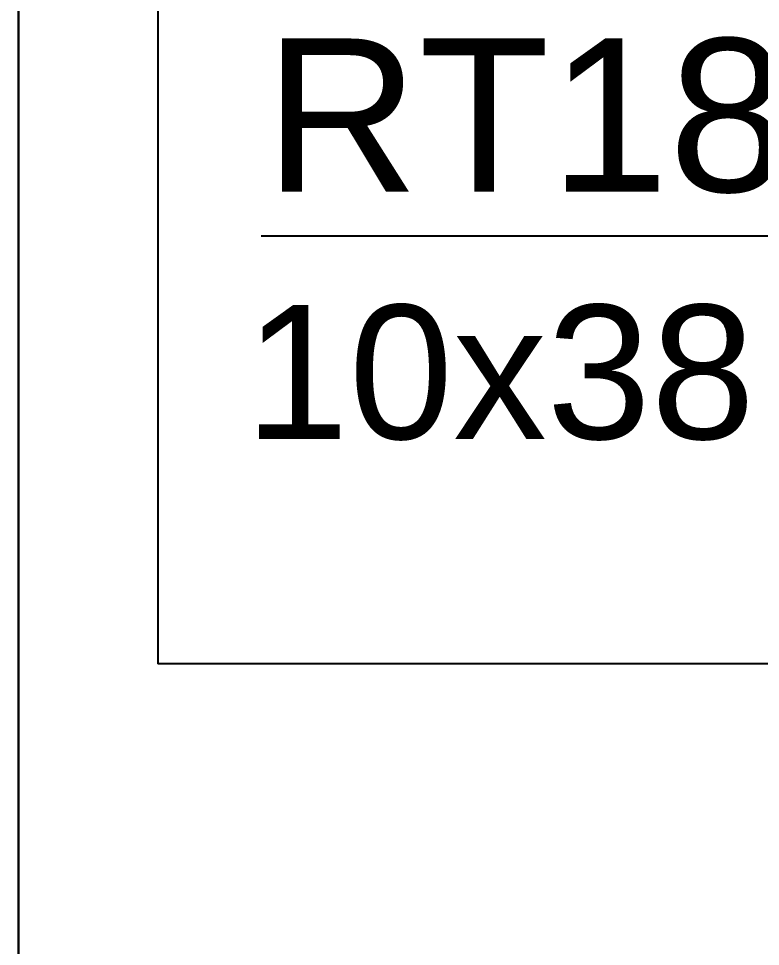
# Model space of a CAD drawing. Header units: millimetres. Extents: x -208796 to -83323, y 30910 to 103951.
# Drawn here: x -100260.13 to -100250.3, y 36514.77 to 36527.07 of the extents above; entities that cross this region are included whole.
import ezdxf

# ---------------------------------------------------------------- set-up
doc = ezdxf.new("R2010")
doc.units = ezdxf.units.MM
doc.header["$LTSCALE"] = 3
doc.layers.add('DUT', color=7, linetype='Continuous')
doc.styles.add('Arial', font='arial.ttf')

# ---------------------------------------------------------------- blocks, each defined once
blk = doc.blocks.new('*U99')
for p, q in [((-8.986, 0), (-8.986, 79.4816)), ((8.986, 79.4816), (8.986, 0)), ((8.986, 0), (8.986, 79.4816)), ((-7.1381, 51.8402), (-7.1381, 20.4526)), ((10.8339, 51.8402), (10.8339, 20.4526)), ((-5.7689, 26.1314), (5.0953, 26.1314)), ((12.2031, 26.1314), (23.0673, 26.1314)), ((7.1382, 20.4526), (-7.1381, 20.4526)), ((25.1102, 20.4526), (10.8339, 20.4526))]:
    blk.add_line(p, q)
at = {"layer": 'DUT', "color": 251, "style": 'Arial', "oblique": 0}
for s, height, p in [('RT18-32', 2.03198, (-5.7272, 26.7144)), ('RT18-32', 2.03198, (12.2448, 26.7144)), ('10x38', 1.77797, (-5.9866, 23.4354)), ('10x38', 1.77797, (11.9854, 23.4354))]:
    blk.add_text(s, height=height, dxfattribs=at).set_placement(p)

msp = doc.modelspace()

# ---------------------------------------------------------------- block references
for p in [(-100269.12, 36498.064), (-100251.148, 36498.064)]:
    msp.add_blockref('*U99', p)

doc.saveas('drawing.dxf')
